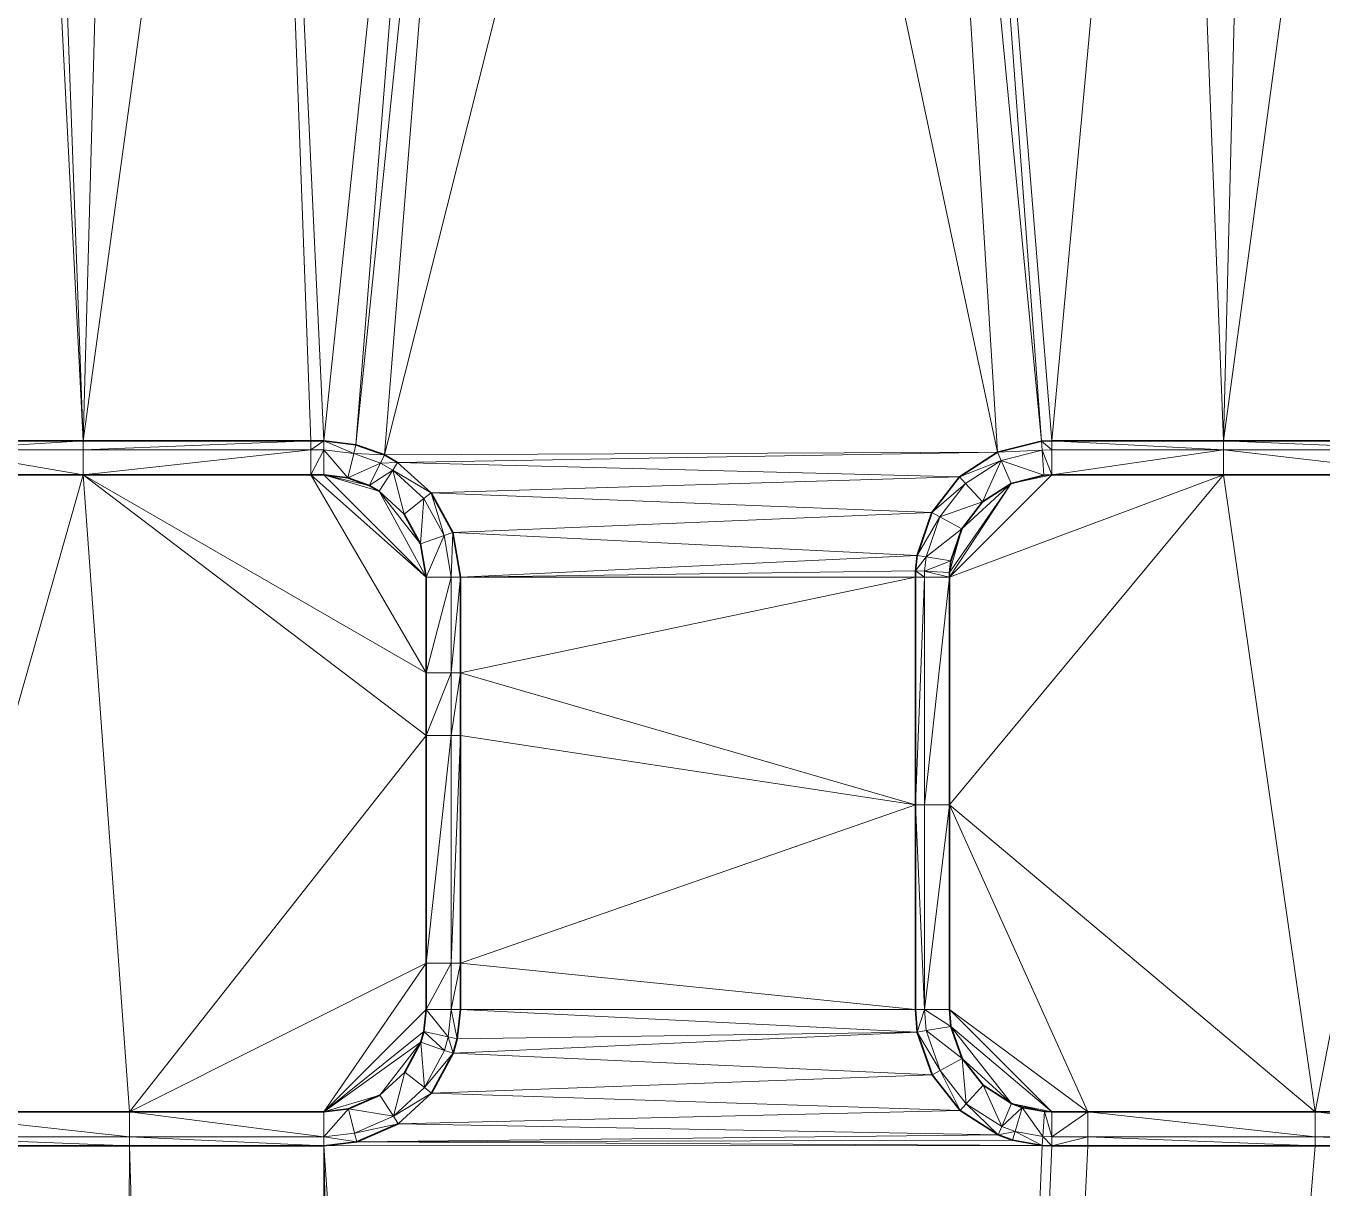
# Model space of a CAD drawing. Header units: metres. Extents: x 246428 to 246884, y 7418966 to 7419490.
# Drawn here: x 246716.72 to 246722.42, y 7419416.47 to 7419421.58 of the extents above; entities that cross this region are included whole.
import ezdxf

# ---------------------------------------------------------------- set-up
doc = ezdxf.new("R2010")
doc.units = ezdxf.units.M
doc.linetypes.add('blank name', pattern=[0])
doc.layers.add('_12D_UNMAPPED', color=7, linetype='Continuous')
for name, color, linetype, lineweight, true_color in [('KERB_BACK', 7, 'Continuous', 35, 0x5fd2ff), ('KERB_LINE', 7, 'Continuous', 18, 0xb9b9b9), ('KERB_LIP', 7, 'Continuous', 35, 0x5fd2ff), ('KERB_TOP', 7, 'Continuous', 18, 0xb9b9b9)]:
    doc.layers.add(name, color=color, linetype=linetype, lineweight=lineweight, true_color=true_color)

msp = doc.modelspace()

# ---------------------------------------------------------------- linework, layer by layer
at = {"layer": '_12D_UNMAPPED', "color": 3, "linetype": 'blank name', "lineweight": 0}
for points in [[(246716.972, 7419419.7553, 34.9325), (246716.3295, 7419419.7553, 34.9208), (246716.6795, 7419425.5053, 34.8696)], [(246716.7602, 7419425.5053, 34.8711), (246716.972, 7419419.7553, 34.9325), (246716.6795, 7419425.5053, 34.8696)], [(246717.1295, 7419425.5053, 34.8778), (246716.972, 7419419.7553, 34.9325), (246716.7602, 7419425.5053, 34.8711)], [(246717.972, 7419419.7553, 34.9508), (246716.972, 7419419.7553, 34.9325), (246717.7602, 7419425.5053, 34.8893)], [(246717.7602, 7419425.5053, 34.8893), (246716.972, 7419419.7553, 34.9325), (246717.1296, 7419425.5053, 34.8778)], [(246717.1296, 7419425.5053, 34.8778), (246716.972, 7419419.7553, 34.9325), (246717.1295, 7419425.5053, 34.8778)], [(246718.0295, 7419419.7553, 34.9518), (246717.972, 7419419.7553, 34.9508), (246717.7602, 7419425.5053, 34.8893)], [(246718.6295, 7419425.5053, 34.9052), (246718.0295, 7419419.7553, 34.9518), (246717.7602, 7419425.5053, 34.8893)], [(246718.1706, 7419419.7384, 34.9546), (246718.0295, 7419419.7553, 34.9518), (246718.6295, 7419425.5053, 34.9052)], [(246718.6296, 7419425.5053, 34.9052), (246718.1706, 7419419.7384, 34.9546), (246718.6295, 7419425.5053, 34.9052)], [(246718.2957, 7419419.693, 34.9573), (246718.1706, 7419419.7384, 34.9546), (246718.7602, 7419425.5053, 34.9076)], [(246718.7602, 7419425.5053, 34.9076), (246718.1706, 7419419.7384, 34.9546), (246718.6296, 7419425.5053, 34.9052)], [(246720.9901, 7419419.7055, 35.0063), (246718.2957, 7419419.693, 34.9573), (246719.7602, 7419425.5053, 34.9258)], [(246719.7602, 7419425.5053, 34.9258), (246718.2957, 7419419.693, 34.9573), (246718.7602, 7419425.5053, 34.9076)], [(246720.6295, 7419425.5053, 34.9417), (246720.9901, 7419419.7055, 35.0063), (246719.7602, 7419425.5053, 34.9258)], [(246720.6296, 7419425.5053, 34.9417), (246721.1833, 7419419.7535, 35.0095), (246720.6295, 7419425.5053, 34.9417)], [(246721.1833, 7419419.7535, 35.0095), (246720.9901, 7419419.7055, 35.0063), (246720.6295, 7419425.5053, 34.9417)], [(246720.7602, 7419425.5053, 34.9441), (246721.1833, 7419419.7535, 35.0095), (246720.6296, 7419425.5053, 34.9417)], [(246721.2295, 7419419.7553, 35.0102), (246721.1833, 7419419.7535, 35.0095), (246720.7602, 7419425.5053, 34.9441)], [(246721.7602, 7419425.5053, 34.9623), (246721.2295, 7419419.7553, 35.0102), (246720.7602, 7419425.5053, 34.9441)], [(246721.9833, 7419419.7553, 35.024), (246721.2295, 7419419.7553, 35.0102), (246721.7602, 7419425.5053, 34.9623)], [(246722.1295, 7419425.5053, 34.9691), (246721.9833, 7419419.7553, 35.024), (246721.7602, 7419425.5053, 34.9623)], [(246722.9295, 7419419.7553, 35.0412), (246721.9833, 7419419.7553, 35.024), (246722.7602, 7419425.5053, 34.9806)], [(246722.1296, 7419425.5053, 34.9691), (246721.9833, 7419419.7553, 35.024), (246722.1295, 7419425.5053, 34.9691)], [(246722.7602, 7419425.5053, 34.9806), (246721.9833, 7419419.7553, 35.024), (246722.1296, 7419425.5053, 34.9691)], [(246716.3295, 7419419.7553, 34.9208), (246716.972, 7419419.7553, 34.9325), (246716.3295, 7419419.7153, 35.0708)], [(246716.972, 7419419.7553, 34.9325), (246716.972, 7419419.7153, 35.0825), (246716.3295, 7419419.7153, 35.0708)], [(246716.3295, 7419419.7153, 35.0708), (246716.972, 7419419.7153, 35.0825), (246716.972, 7419419.6053, 35.0825)], [(246716.3295, 7419419.7153, 35.0708), (246716.972, 7419419.6053, 35.0825), (246716.3295, 7419419.6053, 35.0708)], [(246716.972, 7419419.7553, 34.9325), (246717.972, 7419419.7553, 34.9508), (246716.972, 7419419.7153, 35.0825)], [(246717.972, 7419419.7553, 34.9508), (246717.972, 7419419.7153, 35.1008), (246716.972, 7419419.7153, 35.0825)], [(246717.972, 7419419.7153, 35.1008), (246717.972, 7419419.6053, 35.1008), (246716.972, 7419419.6053, 35.0825)], [(246716.972, 7419419.7153, 35.0825), (246717.972, 7419419.7153, 35.1008), (246716.972, 7419419.6053, 35.0825)], [(246717.972, 7419419.7553, 34.9508), (246718.0295, 7419419.7553, 34.9518), (246717.972, 7419419.7153, 35.1008)], [(246718.0295, 7419419.7553, 34.9518), (246718.0295, 7419419.7153, 35.1018), (246717.972, 7419419.7153, 35.1008)], [(246717.972, 7419419.7153, 35.1008), (246718.0295, 7419419.7153, 35.1018), (246717.972, 7419419.6053, 35.1008)], [(246718.0295, 7419419.7153, 35.1018), (246718.0295, 7419419.6053, 35.1018), (246717.972, 7419419.6053, 35.1008)], [(246718.0295, 7419419.7553, 34.9518), (246718.1706, 7419419.7384, 34.9546), (246718.1612, 7419419.6996, 35.1046)], [(246718.0295, 7419419.7553, 34.9518), (246718.1612, 7419419.6996, 35.1046), (246718.0295, 7419419.7153, 35.1018)], [(246718.0295, 7419419.7153, 35.1018), (246718.1353, 7419419.5926, 35.1046), (246718.0295, 7419419.6053, 35.1018)], [(246718.0295, 7419419.7153, 35.1018), (246718.1612, 7419419.6996, 35.1046), (246718.1353, 7419419.5926, 35.1046)], [(246718.1612, 7419419.6996, 35.1046), (246718.2779, 7419419.6571, 35.1073), (246718.1353, 7419419.5926, 35.1046)], [(246718.1706, 7419419.7384, 34.9546), (246718.2957, 7419419.693, 34.9573), (246718.1612, 7419419.6996, 35.1046)], [(246718.2957, 7419419.693, 34.9573), (246718.2779, 7419419.6571, 35.1073), (246718.1612, 7419419.6996, 35.1046)], [(246718.3537, 7419419.6602, 34.9584), (246718.2957, 7419419.693, 34.9573), (246720.9901, 7419419.7055, 35.0063)], [(246718.3537, 7419419.6602, 34.9584), (246720.9901, 7419419.7055, 35.0063), (246720.8233, 7419419.5969, 35.0059)], [(246720.8233, 7419419.5969, 35.0059), (246720.9901, 7419419.7055, 35.0063), (246721.0061, 7419419.6688, 35.1563)], [(246720.9901, 7419419.7055, 35.0063), (246721.1833, 7419419.7535, 35.0095), (246721.1864, 7419419.7136, 35.1595)], [(246720.9901, 7419419.7055, 35.0063), (246721.1864, 7419419.7136, 35.1595), (246721.0061, 7419419.6688, 35.1563)], [(246721.0061, 7419419.6688, 35.1563), (246721.1864, 7419419.7136, 35.1595), (246721.1949, 7419419.6039, 35.1595)], [(246721.1833, 7419419.7535, 35.0095), (246721.2295, 7419419.7553, 35.0102), (246721.2295, 7419419.7153, 35.1602)], [(246721.1833, 7419419.7535, 35.0095), (246721.2295, 7419419.7153, 35.1602), (246721.1864, 7419419.7136, 35.1595)], [(246721.1864, 7419419.7136, 35.1595), (246721.2295, 7419419.7153, 35.1602), (246721.2295, 7419419.6053, 35.1602)], [(246721.1864, 7419419.7136, 35.1595), (246721.2295, 7419419.6053, 35.1602), (246721.1949, 7419419.6039, 35.1595)], [(246721.2295, 7419419.7553, 35.0102), (246721.9833, 7419419.7553, 35.024), (246721.9833, 7419419.7153, 35.174)], [(246721.2295, 7419419.7553, 35.0102), (246721.9833, 7419419.7153, 35.174), (246721.2295, 7419419.7153, 35.1602)], [(246721.2295, 7419419.7153, 35.1602), (246721.9833, 7419419.7153, 35.174), (246721.2295, 7419419.6053, 35.1602)], [(246721.9833, 7419419.7153, 35.174), (246721.9833, 7419419.6053, 35.174), (246721.2295, 7419419.6053, 35.1602)], [(246721.9833, 7419419.7553, 35.024), (246722.9295, 7419419.7153, 35.1912), (246721.9833, 7419419.7153, 35.174)], [(246721.9833, 7419419.7553, 35.024), (246722.9295, 7419419.7553, 35.0412), (246722.9295, 7419419.7153, 35.1912)], [(246721.9833, 7419419.7153, 35.174), (246722.9295, 7419419.6053, 35.1912), (246721.9833, 7419419.6053, 35.174)], [(246721.9833, 7419419.7153, 35.174), (246722.9295, 7419419.7153, 35.1912), (246722.9295, 7419419.6053, 35.1912)], [(246718.2779, 7419419.6571, 35.1073), (246718.2291, 7419419.5586, 35.1073), (246718.1353, 7419419.5926, 35.1046)], [(246718.2779, 7419419.6571, 35.1073), (246718.3321, 7419419.6265, 35.1084), (246718.2291, 7419419.5586, 35.1073)], [(246718.2957, 7419419.693, 34.9573), (246718.3537, 7419419.6602, 34.9584), (246718.2779, 7419419.6571, 35.1073)], [(246718.3537, 7419419.6602, 34.9584), (246718.3321, 7419419.6265, 35.1084), (246718.2779, 7419419.6571, 35.1073)], [(246718.3537, 7419419.6602, 34.9584), (246718.501, 7419419.5263, 34.9619), (246718.3321, 7419419.6265, 35.1084)], [(246718.501, 7419419.5263, 34.9619), (246718.3537, 7419419.6602, 34.9584), (246720.8233, 7419419.5969, 35.0059)], [(246720.8233, 7419419.5969, 35.0059), (246721.0061, 7419419.6688, 35.1563), (246720.8504, 7419419.5674, 35.1559)], [(246720.8504, 7419419.5674, 35.1559), (246721.0061, 7419419.6688, 35.1563), (246720.9248, 7419419.4865, 35.1559)], [(246721.0061, 7419419.6688, 35.1563), (246721.05, 7419419.5679, 35.1563), (246720.9248, 7419419.4865, 35.1559)], [(246721.0061, 7419419.6688, 35.1563), (246721.1949, 7419419.6039, 35.1595), (246721.05, 7419419.5679, 35.1563)], [(246716.3295, 7419419.6053, 35.0708), (246716.972, 7419419.6053, 35.0825), (246716.1757, 7419416.8053, 35.099)], [(246716.1757, 7419416.8053, 35.099), (246716.972, 7419419.6053, 35.0825), (246717.1757, 7419416.8053, 35.1172)], [(246718.4795, 7419418.459, 35.1282), (246716.972, 7419419.6053, 35.0825), (246718.4795, 7419418.7358, 35.126)], [(246717.1757, 7419416.8053, 35.1172), (246716.972, 7419419.6053, 35.0825), (246718.4795, 7419418.459, 35.1282)], [(246716.972, 7419419.6053, 35.0825), (246717.972, 7419419.6053, 35.1008), (246718.4795, 7419418.7358, 35.126)], [(246718.4795, 7419418.7358, 35.126), (246717.972, 7419419.6053, 35.1008), (246718.4795, 7419419.1552, 35.1188)], [(246717.972, 7419419.6053, 35.1008), (246718.0295, 7419419.6053, 35.1018), (246718.4795, 7419419.1552, 35.1188)], [(246718.1353, 7419419.5926, 35.1046), (246718.2291, 7419419.5586, 35.1073), (246718.0295, 7419419.6053, 35.1018)], [(246718.2726, 7419419.5339, 35.1084), (246718.4795, 7419419.1553, 35.1188), (246718.0295, 7419419.6053, 35.1018)], [(246718.2291, 7419419.5586, 35.1073), (246718.2726, 7419419.5339, 35.1084), (246718.0295, 7419419.6053, 35.1018)], [(246718.0295, 7419419.6053, 35.1018), (246718.4795, 7419419.1553, 35.1188), (246718.4795, 7419419.1552, 35.1188)], [(246718.3321, 7419419.6265, 35.1084), (246718.2726, 7419419.5339, 35.1084), (246718.2291, 7419419.5586, 35.1073)], [(246718.3321, 7419419.6265, 35.1084), (246718.3831, 7419419.4335, 35.1119), (246718.2726, 7419419.5339, 35.1084)], [(246718.501, 7419419.5263, 34.9619), (246718.4696, 7419419.5016, 35.1119), (246718.3321, 7419419.6265, 35.1084)], [(246718.3321, 7419419.6265, 35.1084), (246718.4696, 7419419.5016, 35.1119), (246718.3831, 7419419.4335, 35.1119)], [(246718.501, 7419419.5263, 34.9619), (246720.8233, 7419419.5969, 35.0059), (246720.7012, 7419419.4397, 35.0055)], [(246720.7012, 7419419.4397, 35.0055), (246720.8233, 7419419.5969, 35.0059), (246720.8504, 7419419.5674, 35.1559)], [(246720.7795, 7419418.1553, 35.1653), (246720.7795, 7419419.1553, 35.1553), (246721.9833, 7419419.6053, 35.174)], [(246722.387, 7419416.8053, 35.2123), (246720.7795, 7419418.1553, 35.1653), (246721.9833, 7419419.6053, 35.174)], [(246721.9833, 7419419.6053, 35.174), (246720.7795, 7419419.1553, 35.1553), (246721.2295, 7419419.6053, 35.1602)], [(246721.05, 7419419.5679, 35.1563), (246721.2295, 7419419.6053, 35.1602), (246720.7795, 7419419.1554, 35.1553)], [(246721.2295, 7419419.6053, 35.1602), (246720.7795, 7419419.1553, 35.1553), (246720.7795, 7419419.1554, 35.1553)], [(246721.1949, 7419419.6039, 35.1595), (246721.2295, 7419419.6053, 35.1602), (246721.05, 7419419.5679, 35.1563)], [(246722.9295, 7419419.6053, 35.1912), (246722.387, 7419416.8053, 35.2123), (246721.9833, 7419419.6053, 35.174)], [(246723.387, 7419416.8053, 35.2306), (246722.387, 7419416.8053, 35.2123), (246722.9295, 7419419.6053, 35.1912)], [(246718.4547, 7419419.3025, 35.1153), (246718.4795, 7419419.1553, 35.1188), (246718.2726, 7419419.5339, 35.1084)], [(246718.3831, 7419419.4335, 35.1119), (246718.4547, 7419419.3025, 35.1153), (246718.2726, 7419419.5339, 35.1084)], [(246720.7012, 7419419.4397, 35.0055), (246720.8504, 7419419.5674, 35.1559), (246720.7364, 7419419.4207, 35.1555)], [(246720.7364, 7419419.4207, 35.1555), (246720.8504, 7419419.5674, 35.1559), (246720.9248, 7419419.4865, 35.1559)], [(246720.78, 7419419.1766, 35.155), (246721.05, 7419419.5679, 35.1563), (246720.7795, 7419419.1554, 35.1553)], [(246720.8332, 7419419.3686, 35.1555), (246721.05, 7419419.5679, 35.1563), (246720.78, 7419419.1766, 35.155)], [(246720.9248, 7419419.4865, 35.1559), (246721.05, 7419419.5679, 35.1563), (246720.8332, 7419419.3686, 35.1555)], [(246718.4696, 7419419.5016, 35.1119), (246718.4547, 7419419.3025, 35.1153), (246718.3831, 7419419.4335, 35.1119)], [(246718.4696, 7419419.5016, 35.1119), (246718.5587, 7419419.3385, 35.1153), (246718.4547, 7419419.3025, 35.1153)], [(246718.501, 7419419.5263, 34.9619), (246718.5587, 7419419.3385, 35.1153), (246718.4696, 7419419.5016, 35.1119)], [(246718.501, 7419419.5263, 34.9619), (246718.5965, 7419419.3516, 34.9653), (246718.5587, 7419419.3385, 35.1153)], [(246718.5965, 7419419.3516, 34.9653), (246718.501, 7419419.5263, 34.9619), (246720.7012, 7419419.4397, 35.0055)], [(246720.7364, 7419419.4207, 35.1555), (246720.9248, 7419419.4865, 35.1559), (246720.8332, 7419419.3686, 35.1555)], [(246718.5965, 7419419.3516, 34.9653), (246720.7012, 7419419.4397, 35.0055), (246720.6372, 7419419.2511, 35.0051)], [(246720.6372, 7419419.2511, 35.0051), (246720.7012, 7419419.4397, 35.0055), (246720.7364, 7419419.4207, 35.1555)], [(246720.6372, 7419419.2511, 35.0051), (246720.7364, 7419419.4207, 35.1555), (246720.6767, 7419419.2447, 35.1551)], [(246720.6767, 7419419.2447, 35.1551), (246720.7364, 7419419.4207, 35.1555), (246720.8332, 7419419.3686, 35.1555)], [(246720.6767, 7419419.2447, 35.1551), (246720.8332, 7419419.3686, 35.1555), (246720.7853, 7419419.2272, 35.1551)], [(246720.7853, 7419419.2272, 35.1551), (246720.8332, 7419419.3686, 35.1555), (246720.78, 7419419.1766, 35.155)], [(246718.5587, 7419419.3385, 35.1153), (246718.4795, 7419419.1553, 35.1188), (246718.4547, 7419419.3025, 35.1153)], [(246718.5587, 7419419.3385, 35.1153), (246718.5895, 7419419.1553, 35.1188), (246718.4795, 7419419.1553, 35.1188)], [(246718.5965, 7419419.3516, 34.9653), (246718.5895, 7419419.1553, 35.1188), (246718.5587, 7419419.3385, 35.1153)], [(246718.5965, 7419419.3516, 34.9653), (246718.6295, 7419419.1553, 34.9688), (246718.5895, 7419419.1553, 35.1188)], [(246718.6295, 7419419.1553, 34.9688), (246718.5965, 7419419.3516, 34.9653), (246720.6372, 7419419.2511, 35.0051)], [(246718.6295, 7419419.1553, 34.9688), (246720.6372, 7419419.2511, 35.0051), (246720.6302, 7419419.1838, 35.005)], [(246720.6302, 7419419.1838, 35.005), (246720.6372, 7419419.2511, 35.0051), (246720.6767, 7419419.2447, 35.1551)], [(246720.6302, 7419419.1838, 35.005), (246720.6767, 7419419.2447, 35.1551), (246720.6701, 7419419.1819, 35.155)], [(246720.6701, 7419419.1819, 35.155), (246720.6767, 7419419.2447, 35.1551), (246720.7853, 7419419.2272, 35.1551)], [(246720.6701, 7419419.1819, 35.155), (246720.7853, 7419419.2272, 35.1551), (246720.78, 7419419.1766, 35.155)], [(246718.4795, 7419419.1553, 35.1188), (246718.5895, 7419419.1552, 35.1188), (246718.4795, 7419419.1552, 35.1188)], [(246718.5895, 7419419.1553, 35.1188), (246718.5895, 7419419.1552, 35.1188), (246718.4795, 7419419.1553, 35.1188)], [(246718.5895, 7419419.1552, 35.1188), (246718.5895, 7419418.7358, 35.126), (246718.4795, 7419418.7358, 35.126)], [(246718.5895, 7419419.1552, 35.1188), (246718.4795, 7419418.7358, 35.126), (246718.4795, 7419419.1552, 35.1188)], [(246718.6295, 7419419.1553, 34.9688), (246718.6295, 7419419.1552, 34.9688), (246718.5895, 7419419.1553, 35.1188)], [(246718.5895, 7419419.1553, 35.1188), (246718.6295, 7419419.1552, 34.9688), (246718.5895, 7419419.1552, 35.1188)], [(246718.6295, 7419419.1552, 34.9688), (246718.6295, 7419418.7358, 34.976), (246718.5895, 7419418.7358, 35.126)], [(246718.6295, 7419419.1552, 34.9688), (246718.5895, 7419418.7358, 35.126), (246718.5895, 7419419.1552, 35.1188)], [(246718.6295, 7419419.1553, 34.9688), (246720.6302, 7419419.1838, 35.005), (246720.6295, 7419419.1554, 35.0053)], [(246720.6295, 7419419.1553, 35.0053), (246718.6295, 7419419.1553, 34.9688), (246720.6295, 7419419.1554, 35.0053)], [(246718.6295, 7419419.1552, 34.9688), (246718.6295, 7419419.1553, 34.9688), (246720.6295, 7419419.1553, 35.0053)], [(246718.6295, 7419418.7358, 34.976), (246718.6295, 7419419.1552, 34.9688), (246720.6295, 7419419.1553, 35.0053)], [(246718.6295, 7419418.7358, 34.976), (246720.6295, 7419419.1553, 35.0053), (246720.6295, 7419418.1553, 35.0153)], [(246720.6295, 7419419.1554, 35.0053), (246720.6302, 7419419.1838, 35.005), (246720.6695, 7419419.1554, 35.1553)], [(246720.6295, 7419419.1553, 35.0053), (246720.6295, 7419419.1554, 35.0053), (246720.6695, 7419419.1553, 35.1553)], [(246720.6695, 7419419.1553, 35.1553), (246720.6295, 7419419.1554, 35.0053), (246720.6695, 7419419.1554, 35.1553)], [(246720.6295, 7419418.1553, 35.0153), (246720.6695, 7419419.1553, 35.1553), (246720.6695, 7419418.1553, 35.1653)], [(246720.6295, 7419418.1553, 35.0153), (246720.6295, 7419419.1553, 35.0053), (246720.6695, 7419419.1553, 35.1553)], [(246720.6302, 7419419.1838, 35.005), (246720.6701, 7419419.1819, 35.155), (246720.6695, 7419419.1554, 35.1553)], [(246720.6695, 7419419.1554, 35.1553), (246720.6701, 7419419.1819, 35.155), (246720.7795, 7419419.1554, 35.1553)], [(246720.6695, 7419419.1553, 35.1553), (246720.6695, 7419419.1554, 35.1553), (246720.7795, 7419419.1553, 35.1553)], [(246720.7795, 7419419.1553, 35.1553), (246720.6695, 7419419.1554, 35.1553), (246720.7795, 7419419.1554, 35.1553)], [(246720.6695, 7419418.1553, 35.1653), (246720.7795, 7419419.1553, 35.1553), (246720.7795, 7419418.1553, 35.1653)], [(246720.6695, 7419418.1553, 35.1653), (246720.6695, 7419419.1553, 35.1553), (246720.7795, 7419419.1553, 35.1553)], [(246720.6701, 7419419.1819, 35.155), (246720.78, 7419419.1766, 35.155), (246720.7795, 7419419.1554, 35.1553)], [(246718.5895, 7419418.7358, 35.126), (246718.5895, 7419418.459, 35.1282), (246718.4795, 7419418.459, 35.1282)], [(246718.5895, 7419418.7358, 35.126), (246718.4795, 7419418.459, 35.1282), (246718.4795, 7419418.7358, 35.126)], [(246718.6295, 7419418.7358, 34.976), (246718.6295, 7419418.459, 34.9782), (246718.5895, 7419418.459, 35.1282)], [(246718.6295, 7419418.7358, 34.976), (246718.5895, 7419418.459, 35.1282), (246718.5895, 7419418.7358, 35.126)], [(246718.6295, 7419418.459, 34.9782), (246718.6295, 7419418.7358, 34.976), (246720.6295, 7419418.1553, 35.0153)], [(246718.4795, 7419417.459, 35.1361), (246717.1757, 7419416.8053, 35.1172), (246718.4795, 7419418.459, 35.1282)], [(246718.5895, 7419418.459, 35.1282), (246718.4795, 7419417.459, 35.1361), (246718.4795, 7419418.459, 35.1282)], [(246718.5895, 7419418.459, 35.1282), (246718.5895, 7419417.459, 35.1361), (246718.4795, 7419417.459, 35.1361)], [(246718.6295, 7419418.459, 34.9782), (246718.5895, 7419417.459, 35.1361), (246718.5895, 7419418.459, 35.1282)], [(246718.6295, 7419418.459, 34.9782), (246718.6295, 7419417.459, 34.9861), (246718.5895, 7419417.459, 35.1361)], [(246718.6295, 7419417.459, 34.9861), (246718.6295, 7419418.459, 34.9782), (246720.6295, 7419418.1553, 35.0153)], [(246718.6295, 7419417.459, 34.9861), (246720.6295, 7419418.1553, 35.0153), (246720.6295, 7419417.2553, 35.0243)], [(246720.6295, 7419417.2553, 35.0243), (246720.6295, 7419418.1553, 35.0153), (246720.6695, 7419417.2553, 35.1743)], [(246720.6295, 7419418.1553, 35.0153), (246720.6695, 7419418.1553, 35.1653), (246720.6695, 7419417.2553, 35.1743)], [(246720.6695, 7419417.2553, 35.1743), (246720.6695, 7419418.1553, 35.1653), (246720.7795, 7419418.1553, 35.1653)], [(246720.6695, 7419417.2553, 35.1743), (246720.7795, 7419418.1553, 35.1653), (246720.7795, 7419417.2553, 35.1743)], [(246721.387, 7419416.8053, 35.1941), (246720.7795, 7419418.1553, 35.1653), (246722.387, 7419416.8053, 35.2123)], [(246720.7795, 7419417.2553, 35.1743), (246720.7795, 7419418.1553, 35.1653), (246721.387, 7419416.8053, 35.1941)], [(246718.0295, 7419416.8053, 35.1328), (246717.1757, 7419416.8053, 35.1172), (246718.4795, 7419417.459, 35.1361)], [(246718.4795, 7419417.2553, 35.1378), (246718.0295, 7419416.8053, 35.1328), (246718.4795, 7419417.459, 35.1361)], [(246718.5895, 7419417.459, 35.1361), (246718.5895, 7419417.2553, 35.1378), (246718.4795, 7419417.2553, 35.1378)], [(246718.5895, 7419417.459, 35.1361), (246718.4795, 7419417.2553, 35.1378), (246718.4795, 7419417.459, 35.1361)], [(246718.6295, 7419417.459, 34.9861), (246718.5895, 7419417.2553, 35.1378), (246718.5895, 7419417.459, 35.1361)], [(246718.6295, 7419417.459, 34.9861), (246718.6295, 7419417.2553, 34.9878), (246718.5895, 7419417.2553, 35.1378)], [(246718.6295, 7419417.2553, 34.9878), (246718.6295, 7419417.459, 34.9861), (246720.6295, 7419417.2553, 35.0243)], [(246718.469, 7419417.1588, 35.1388), (246718.0295, 7419416.8053, 35.1328), (246718.4795, 7419417.2553, 35.1378)], [(246718.5765, 7419417.1352, 35.1388), (246718.469, 7419417.1588, 35.1388), (246718.4795, 7419417.2553, 35.1378)], [(246718.5895, 7419417.2553, 35.1378), (246718.5765, 7419417.1352, 35.1388), (246718.4795, 7419417.2553, 35.1378)], [(246718.6155, 7419417.1267, 34.9888), (246718.5765, 7419417.1352, 35.1388), (246718.5895, 7419417.2553, 35.1378)], [(246718.6295, 7419417.2553, 34.9878), (246718.6155, 7419417.1267, 34.9888), (246718.5895, 7419417.2553, 35.1378)], [(246718.6155, 7419417.1267, 34.9888), (246718.6295, 7419417.2553, 34.9878), (246720.6378, 7419417.1557, 35.0254)], [(246718.6295, 7419417.2553, 34.9878), (246720.6295, 7419417.2553, 35.0243), (246720.6378, 7419417.1557, 35.0254)], [(246720.6378, 7419417.1557, 35.0254), (246720.6295, 7419417.2553, 35.0243), (246720.6695, 7419417.2553, 35.1743)], [(246720.6378, 7419417.1557, 35.0254), (246720.6695, 7419417.2553, 35.1743), (246720.6772, 7419417.1624, 35.1754)], [(246720.6772, 7419417.1624, 35.1754), (246720.6695, 7419417.2553, 35.1743), (246720.7857, 7419417.1806, 35.1754)], [(246720.6695, 7419417.2553, 35.1743), (246720.7795, 7419417.2553, 35.1743), (246720.7857, 7419417.1806, 35.1754)], [(246720.7857, 7419417.1806, 35.1754), (246720.7795, 7419417.2553, 35.1743), (246721.2295, 7419416.8053, 35.1912)], [(246721.2295, 7419416.8053, 35.1912), (246720.7795, 7419417.2553, 35.1743), (246721.387, 7419416.8053, 35.1941)], [(246718.4556, 7419417.1107, 35.1384), (246718.0295, 7419416.8053, 35.1328), (246718.469, 7419417.1588, 35.1388)], [(246718.5598, 7419417.0753, 35.1384), (246718.4556, 7419417.1107, 35.1384), (246718.469, 7419417.1588, 35.1388)], [(246718.5765, 7419417.1352, 35.1388), (246718.5598, 7419417.0753, 35.1384), (246718.469, 7419417.1588, 35.1388)], [(246718.5977, 7419417.0625, 34.9884), (246718.5598, 7419417.0753, 35.1384), (246718.5765, 7419417.1352, 35.1388)], [(246718.6155, 7419417.1267, 34.9888), (246718.5977, 7419417.0625, 34.9884), (246718.5765, 7419417.1352, 35.1388)], [(246718.5977, 7419417.0625, 34.9884), (246718.6155, 7419417.1267, 34.9888), (246720.6378, 7419417.1557, 35.0254)], [(246718.5977, 7419417.0625, 34.9884), (246720.6378, 7419417.1557, 35.0254), (246720.7029, 7419416.9676, 35.0291)], [(246720.6378, 7419417.1557, 35.0254), (246720.6772, 7419417.1624, 35.1754), (246720.738, 7419416.9868, 35.1791)], [(246720.7029, 7419416.9676, 35.0291), (246720.6378, 7419417.1557, 35.0254), (246720.738, 7419416.9868, 35.1791)], [(246720.6772, 7419417.1624, 35.1754), (246720.7857, 7419417.1806, 35.1754), (246720.8346, 7419417.0395, 35.1791)], [(246720.738, 7419416.9868, 35.1791), (246720.6772, 7419417.1624, 35.1754), (246720.8346, 7419417.0395, 35.1791)], [(246720.8346, 7419417.0395, 35.1791), (246720.7857, 7419417.1806, 35.1754), (246721.0525, 7419416.8415, 35.1865)], [(246721.0525, 7419416.8415, 35.1865), (246720.7857, 7419417.1806, 35.1754), (246721.2295, 7419416.8053, 35.1912)], [(246718.275, 7419416.8781, 35.1363), (246718.0295, 7419416.8053, 35.1328), (246718.4556, 7419417.1107, 35.1384)], [(246718.3849, 7419416.9792, 35.1374), (246718.275, 7419416.8781, 35.1363), (246718.4556, 7419417.1107, 35.1384)], [(246718.4717, 7419416.9117, 35.1374), (246718.3849, 7419416.9792, 35.1374), (246718.4556, 7419417.1107, 35.1384)], [(246718.5598, 7419417.0753, 35.1384), (246718.4717, 7419416.9117, 35.1374), (246718.4556, 7419417.1107, 35.1384)], [(246718.5977, 7419417.0625, 34.9884), (246718.4717, 7419416.9117, 35.1374), (246718.5598, 7419417.0753, 35.1384)], [(246718.5977, 7419417.0625, 34.9884), (246718.5033, 7419416.8872, 34.9874), (246718.4717, 7419416.9117, 35.1374)], [(246718.5033, 7419416.8872, 34.9874), (246718.5977, 7419417.0625, 34.9884), (246720.7029, 7419416.9676, 35.0291)], [(246720.8529, 7419416.8408, 35.1828), (246720.738, 7419416.9868, 35.1791), (246720.8346, 7419417.0395, 35.1791)], [(246720.8529, 7419416.8408, 35.1828), (246720.8346, 7419417.0395, 35.1791), (246720.9269, 7419416.9222, 35.1828)], [(246720.9269, 7419416.9222, 35.1828), (246720.8346, 7419417.0395, 35.1791), (246721.0525, 7419416.8415, 35.1865)], [(246718.335, 7419416.7859, 35.1363), (246718.275, 7419416.8781, 35.1363), (246718.3849, 7419416.9792, 35.1374)], [(246718.4717, 7419416.9117, 35.1374), (246718.335, 7419416.7859, 35.1363), (246718.3849, 7419416.9792, 35.1374)], [(246718.5033, 7419416.8872, 34.9874), (246720.7029, 7419416.9676, 35.0291), (246720.826, 7419416.8112, 35.0328)], [(246720.826, 7419416.8112, 35.0328), (246720.7029, 7419416.9676, 35.0291), (246720.738, 7419416.9868, 35.1791)], [(246720.826, 7419416.8112, 35.0328), (246720.738, 7419416.9868, 35.1791), (246720.8529, 7419416.8408, 35.1828)], [(246718.5033, 7419416.8872, 34.9874), (246718.335, 7419416.7859, 35.1363), (246718.4717, 7419416.9117, 35.1374)], [(246721.0093, 7419416.7404, 35.1865), (246720.8529, 7419416.8408, 35.1828), (246720.9269, 7419416.9222, 35.1828)], [(246721.0093, 7419416.7404, 35.1865), (246720.9269, 7419416.9222, 35.1828), (246721.0525, 7419416.8415, 35.1865)], [(246718.1381, 7419416.8186, 35.1353), (246718.0295, 7419416.8053, 35.1328), (246718.275, 7419416.8781, 35.1363)], [(246718.335, 7419416.7859, 35.1363), (246718.1381, 7419416.8186, 35.1353), (246718.275, 7419416.8781, 35.1363)], [(246718.5033, 7419416.8872, 34.9874), (246718.3568, 7419416.7524, 34.9863), (246718.335, 7419416.7859, 35.1363)], [(246718.3568, 7419416.7524, 34.9863), (246718.5033, 7419416.8872, 34.9874), (246720.826, 7419416.8112, 35.0328)], [(246717.1757, 7419416.6953, 35.1172), (246716.1757, 7419416.8053, 35.099), (246717.1757, 7419416.8053, 35.1172)], [(246717.1757, 7419416.6953, 35.1172), (246716.1757, 7419416.6953, 35.099), (246716.1757, 7419416.8053, 35.099)], [(246718.0295, 7419416.6953, 35.1328), (246717.1757, 7419416.6953, 35.1172), (246717.1757, 7419416.8053, 35.1172)], [(246718.0295, 7419416.6953, 35.1328), (246717.1757, 7419416.8053, 35.1172), (246718.0295, 7419416.8053, 35.1328)], [(246718.0295, 7419416.6953, 35.1328), (246718.0295, 7419416.8053, 35.1328), (246718.1381, 7419416.8186, 35.1353)], [(246718.1646, 7419416.7118, 35.1353), (246718.0295, 7419416.6953, 35.1328), (246718.1381, 7419416.8186, 35.1353)], [(246718.335, 7419416.7859, 35.1363), (246718.1646, 7419416.7118, 35.1353), (246718.1381, 7419416.8186, 35.1353)], [(246718.3568, 7419416.7524, 34.9863), (246720.826, 7419416.8112, 35.0328), (246720.9936, 7419416.7036, 35.0365)], [(246720.9936, 7419416.7036, 35.0365), (246720.826, 7419416.8112, 35.0328), (246720.8529, 7419416.8408, 35.1828)], [(246720.9936, 7419416.7036, 35.0365), (246720.8529, 7419416.8408, 35.1828), (246721.0093, 7419416.7404, 35.1865)], [(246721.0093, 7419416.7404, 35.1865), (246721.0525, 7419416.8415, 35.1865), (246721.0995, 7419416.8245, 35.1878)], [(246721.0677, 7419416.7191, 35.1878), (246721.0093, 7419416.7404, 35.1865), (246721.0995, 7419416.8245, 35.1878)], [(246721.1976, 7419416.8064, 35.1904), (246721.0525, 7419416.8415, 35.1865), (246721.2295, 7419416.8053, 35.1912)], [(246721.0995, 7419416.8245, 35.1878), (246721.0525, 7419416.8415, 35.1865), (246721.1976, 7419416.8064, 35.1904)], [(246721.1899, 7419416.6967, 35.1904), (246721.0677, 7419416.7191, 35.1878), (246721.0995, 7419416.8245, 35.1878)], [(246721.1899, 7419416.6967, 35.1904), (246721.0995, 7419416.8245, 35.1878), (246721.1976, 7419416.8064, 35.1904)], [(246721.2295, 7419416.6953, 35.1912), (246721.1899, 7419416.6967, 35.1904), (246721.1976, 7419416.8064, 35.1904)], [(246721.2295, 7419416.6953, 35.1912), (246721.1976, 7419416.8064, 35.1904), (246721.2295, 7419416.8053, 35.1912)], [(246721.387, 7419416.6953, 35.1941), (246721.2295, 7419416.6953, 35.1912), (246721.387, 7419416.8053, 35.1941)], [(246721.2295, 7419416.6953, 35.1912), (246721.2295, 7419416.8053, 35.1912), (246721.387, 7419416.8053, 35.1941)], [(246722.387, 7419416.6953, 35.2123), (246721.387, 7419416.8053, 35.1941), (246722.387, 7419416.8053, 35.2123)], [(246722.387, 7419416.6953, 35.2123), (246721.387, 7419416.6953, 35.1941), (246721.387, 7419416.8053, 35.1941)], [(246723.387, 7419416.6953, 35.2306), (246722.387, 7419416.8053, 35.2123), (246723.387, 7419416.8053, 35.2306)], [(246723.387, 7419416.6953, 35.2306), (246722.387, 7419416.6953, 35.2123), (246722.387, 7419416.8053, 35.2123)], [(246718.3568, 7419416.7524, 34.9863), (246718.1646, 7419416.7118, 35.1353), (246718.335, 7419416.7859, 35.1363)], [(246718.3568, 7419416.7524, 34.9863), (246718.1742, 7419416.673, 34.9853), (246718.1646, 7419416.7118, 35.1353)], [(246718.1742, 7419416.673, 34.9853), (246718.3568, 7419416.7524, 34.9863), (246720.9936, 7419416.7036, 35.0365)], [(246720.9936, 7419416.7036, 35.0365), (246721.0093, 7419416.7404, 35.1865), (246721.0677, 7419416.7191, 35.1878)], [(246717.1757, 7419416.6553, 34.9672), (246716.1757, 7419416.6953, 35.099), (246717.1757, 7419416.6953, 35.1172)], [(246717.1757, 7419416.6553, 34.9672), (246716.1757, 7419416.6553, 34.949), (246716.1757, 7419416.6953, 35.099)], [(246718.0295, 7419416.6553, 34.9828), (246717.1757, 7419416.6553, 34.9672), (246717.1757, 7419416.6953, 35.1172)], [(246718.0295, 7419416.6553, 34.9828), (246717.1757, 7419416.6953, 35.1172), (246718.0295, 7419416.6953, 35.1328)], [(246718.1742, 7419416.673, 34.9853), (246718.0295, 7419416.6953, 35.1328), (246718.1646, 7419416.7118, 35.1353)], [(246718.1742, 7419416.673, 34.9853), (246718.0295, 7419416.6553, 34.9828), (246718.0295, 7419416.6953, 35.1328)], [(246718.1742, 7419416.673, 34.9853), (246720.9936, 7419416.7036, 35.0365), (246721.0562, 7419416.6809, 35.0378)], [(246718.1742, 7419416.673, 34.9853), (246721.0562, 7419416.6809, 35.0378), (246721.187, 7419416.6568, 35.0404)], [(246721.0562, 7419416.6809, 35.0378), (246720.9936, 7419416.7036, 35.0365), (246721.0677, 7419416.7191, 35.1878)], [(246721.187, 7419416.6568, 35.0404), (246721.0562, 7419416.6809, 35.0378), (246721.0677, 7419416.7191, 35.1878)], [(246721.187, 7419416.6568, 35.0404), (246721.0677, 7419416.7191, 35.1878), (246721.1899, 7419416.6967, 35.1904)], [(246721.2295, 7419416.6553, 35.0412), (246721.187, 7419416.6568, 35.0404), (246721.1899, 7419416.6967, 35.1904)], [(246721.2295, 7419416.6553, 35.0412), (246721.1899, 7419416.6967, 35.1904), (246721.2295, 7419416.6953, 35.1912)], [(246721.387, 7419416.6553, 35.0441), (246721.2295, 7419416.6553, 35.0412), (246721.387, 7419416.6953, 35.1941)], [(246721.2295, 7419416.6553, 35.0412), (246721.2295, 7419416.6953, 35.1912), (246721.387, 7419416.6953, 35.1941)], [(246722.387, 7419416.6553, 35.0623), (246721.387, 7419416.6553, 35.0441), (246721.387, 7419416.6953, 35.1941)], [(246722.387, 7419416.6553, 35.0623), (246721.387, 7419416.6953, 35.1941), (246722.387, 7419416.6953, 35.2123)], [(246723.387, 7419416.6553, 35.0806), (246722.387, 7419416.6953, 35.2123), (246723.387, 7419416.6953, 35.2306)], [(246723.387, 7419416.6553, 35.0806), (246722.387, 7419416.6553, 35.0623), (246722.387, 7419416.6953, 35.2123)], [(246717.0295, 7419388.0553, 35.2506), (246716.0295, 7419388.0553, 35.2323), (246716.1757, 7419416.6553, 34.949)], [(246717.0295, 7419388.0553, 35.2506), (246716.1757, 7419416.6553, 34.949), (246717.1757, 7419416.6553, 34.9672)], [(246718.0295, 7419388.0553, 35.2688), (246717.0295, 7419388.0553, 35.2506), (246717.1757, 7419416.6553, 34.9672)], [(246718.0295, 7419388.0553, 35.2688), (246717.1757, 7419416.6553, 34.9672), (246718.0295, 7419416.6553, 34.9828)], [(246718.0295, 7419416.6553, 34.9828), (246718.1742, 7419416.673, 34.9853), (246721.187, 7419416.6568, 35.0404)], [(246720.008, 7419388.0553, 35.3049), (246718.0295, 7419416.6553, 34.9828), (246721.187, 7419416.6568, 35.0404)], [(246718.6295, 7419388.0553, 35.2798), (246718.0296, 7419388.0553, 35.2688), (246718.0295, 7419416.6553, 34.9828)], [(246718.0296, 7419388.0553, 35.2688), (246718.0295, 7419388.0553, 35.2688), (246718.0295, 7419416.6553, 34.9828)], [(246720.008, 7419388.0553, 35.3049), (246718.6295, 7419388.0553, 35.2798), (246718.0295, 7419416.6553, 34.9828)], [(246721.2295, 7419416.6553, 35.0412), (246720.008, 7419388.0553, 35.3049), (246721.187, 7419416.6568, 35.0404)], [(246722.387, 7419416.6553, 35.0623), (246723.387, 7419416.6553, 35.0806), (246720.008, 7419388.0553, 35.3049)], [(246721.387, 7419416.6553, 35.0441), (246722.387, 7419416.6553, 35.0623), (246720.008, 7419388.0553, 35.3049)], [(246720.008, 7419388.0553, 35.3049), (246723.387, 7419416.6553, 35.0806), (246724.387, 7419416.6553, 35.0988)], [(246721.387, 7419416.6553, 35.0441), (246720.008, 7419388.0553, 35.3049), (246721.2295, 7419416.6553, 35.0412)], [(246720.008, 7419388.0553, 35.3049), (246724.387, 7419416.6553, 35.0988), (246725.1566, 7419416.6553, 35.1129)], [(246721.2295, 7419388.0553, 35.3272), (246720.008, 7419388.0553, 35.3049), (246725.1566, 7419416.6553, 35.1129)], [(246721.2295, 7419388.0553, 35.3272), (246725.1566, 7419416.6553, 35.1129), (246721.2296, 7419388.0553, 35.3272)], [(246721.2296, 7419388.0553, 35.3272), (246725.1566, 7419416.6553, 35.1129), (246721.862, 7419388.0553, 35.3397)], [(246725.1566, 7419416.6553, 35.1129), (246722.862, 7419388.0553, 35.3594), (246721.862, 7419388.0553, 35.3397)]]:
    msp.add_3dface(points, dxfattribs=at)
at = {"layer": 'KERB_BACK'}
for points in [[(246718.4795, 7419419.1553, 35.1188), (246718.4547, 7419419.3025, 35.1153), (246718.3831, 7419419.4335, 35.1119), (246718.2726, 7419419.5339, 35.1084), (246718.2291, 7419419.5586, 35.1073), (246718.1353, 7419419.5926, 35.1046), (246718.0295, 7419419.6053, 35.1018), (246717.972, 7419419.6053, 35.1008), (246716.972, 7419419.6053, 35.0825), (246716.3295, 7419419.6053, 35.0708)], [(246725.3878, 7419418.286, 35.2517), (246725.1986, 7419418.5404, 35.2453), (246724.9832, 7419418.773, 35.2389), (246724.744, 7419418.9812, 35.2326), (246724.4839, 7419419.1625, 35.2257), (246724.2059, 7419419.3148, 35.2189), (246723.9131, 7419419.4365, 35.212), (246723.6089, 7419419.526, 35.2052), (246723.5204, 7419419.5455, 35.2032), (246723.2969, 7419419.5823, 35.1986), (246722.9807, 7419419.6048, 35.1923), (246722.9295, 7419419.6053, 35.1912), (246721.9833, 7419419.6053, 35.174), (246721.2295, 7419419.6053, 35.1602), (246721.1949, 7419419.6039, 35.1595), (246721.05, 7419419.5679, 35.1563), (246720.9248, 7419419.4865, 35.1559), (246720.8332, 7419419.3686, 35.1555), (246720.7853, 7419419.2272, 35.1551), (246720.78, 7419419.1766, 35.155), (246720.7795, 7419419.1554, 35.1553), (246720.7795, 7419419.1553, 35.1553)], [(246716.1757, 7419416.8053, 35.099), (246717.1757, 7419416.8053, 35.1172), (246718.0295, 7419416.8053, 35.1328), (246718.1381, 7419416.8186, 35.1353), (246718.275, 7419416.8781, 35.1363), (246718.3849, 7419416.9792, 35.1374), (246718.4556, 7419417.1107, 35.1384), (246718.469, 7419417.1588, 35.1388), (246718.4795, 7419417.2553, 35.1378), (246718.4795, 7419417.459, 35.1361), (246718.4795, 7419418.459, 35.1282), (246718.4795, 7419418.7358, 35.126), (246718.4795, 7419419.1552, 35.1188), (246718.4795, 7419419.1553, 35.1188)], [(246720.7795, 7419419.1553, 35.1553), (246720.7795, 7419418.1553, 35.1653), (246720.7795, 7419417.2553, 35.1743), (246720.7857, 7419417.1806, 35.1754), (246720.8346, 7419417.0395, 35.1791), (246720.9269, 7419416.9222, 35.1828), (246721.0525, 7419416.8415, 35.1865), (246721.0995, 7419416.8245, 35.1878), (246721.1976, 7419416.8064, 35.1904), (246721.2295, 7419416.8053, 35.1912), (246721.387, 7419416.8053, 35.1941), (246722.387, 7419416.8053, 35.2123), (246723.387, 7419416.8053, 35.2306), (246724.387, 7419416.8053, 35.2488), (246725.1566, 7419416.8053, 35.2629), (246725.1809, 7419416.8058, 35.2634), (246725.2785, 7419416.8178, 35.2655), (246725.338, 7419416.8334, 35.266)]]:
    msp.add_polyline3d(points, dxfattribs=at)
at = {"layer": 'KERB_LINE'}
for points in [[(246718.6295, 7419419.1553, 34.9688), (246718.5965, 7419419.3516, 34.9653), (246718.501, 7419419.5263, 34.9619), (246718.3537, 7419419.6602, 34.9584), (246718.2957, 7419419.693, 34.9573), (246718.1706, 7419419.7384, 34.9546), (246718.0295, 7419419.7553, 34.9518), (246717.972, 7419419.7553, 34.9508), (246716.972, 7419419.7553, 34.9325), (246716.3295, 7419419.7553, 34.9208)], [(246725.314, 7419418.6362, 35.0953), (246725.0876, 7419418.8807, 35.0889), (246724.8363, 7419419.0995, 35.0826), (246724.563, 7419419.29, 35.0757), (246724.2708, 7419419.4501, 35.0689), (246723.9631, 7419419.5779, 35.062), (246723.6435, 7419419.6719, 35.0552), (246723.5505, 7419419.6924, 35.0532), (246723.3156, 7419419.7311, 35.0486), (246722.9833, 7419419.7548, 35.0423), (246722.9295, 7419419.7553, 35.0412), (246721.9833, 7419419.7553, 35.024), (246721.2295, 7419419.7553, 35.0102), (246721.1833, 7419419.7535, 35.0095), (246720.9901, 7419419.7055, 35.0063), (246720.8233, 7419419.5969, 35.0059), (246720.7012, 7419419.4397, 35.0055), (246720.6372, 7419419.2511, 35.0051), (246720.6302, 7419419.1838, 35.005), (246720.6295, 7419419.1554, 35.0053), (246720.6295, 7419419.1553, 35.0053)], [(246716.1757, 7419416.6553, 34.949), (246717.1757, 7419416.6553, 34.9672), (246718.0295, 7419416.6553, 34.9828), (246718.1742, 7419416.673, 34.9853), (246718.3568, 7419416.7524, 34.9863), (246718.5033, 7419416.8872, 34.9874), (246718.5977, 7419417.0625, 34.9884), (246718.6155, 7419417.1267, 34.9888), (246718.6295, 7419417.2553, 34.9878), (246718.6295, 7419417.459, 34.9861), (246718.6295, 7419418.459, 34.9782), (246718.6295, 7419418.7358, 34.976), (246718.6295, 7419419.1552, 34.9688), (246718.6295, 7419419.1553, 34.9688)], [(246720.6295, 7419419.1553, 35.0053), (246720.6295, 7419418.1553, 35.0153), (246720.6295, 7419417.2553, 35.0243), (246720.6378, 7419417.1557, 35.0254), (246720.7029, 7419416.9676, 35.0291), (246720.826, 7419416.8112, 35.0328), (246720.9936, 7419416.7036, 35.0365), (246721.0562, 7419416.6809, 35.0378), (246721.187, 7419416.6568, 35.0404), (246721.2295, 7419416.6553, 35.0412), (246721.387, 7419416.6553, 35.0441), (246722.387, 7419416.6553, 35.0623), (246723.387, 7419416.6553, 35.0806), (246724.387, 7419416.6553, 35.0988), (246725.1566, 7419416.6553, 35.1129), (246725.187, 7419416.6559, 35.1134), (246725.309, 7419416.6709, 35.1155), (246725.3834, 7419416.6904, 35.116)]]:
    msp.add_polyline3d(points, dxfattribs=at)
at = {"layer": 'KERB_LIP'}
for points in [[(246718.6295, 7419419.1553, 34.9688), (246718.5965, 7419419.3516, 34.9653), (246718.501, 7419419.5263, 34.9619), (246718.3537, 7419419.6602, 34.9584), (246718.2957, 7419419.693, 34.9573), (246718.1706, 7419419.7384, 34.9546), (246718.0295, 7419419.7553, 34.9518), (246717.972, 7419419.7553, 34.9508), (246716.972, 7419419.7553, 34.9325), (246716.3295, 7419419.7553, 34.9208)], [(246725.314, 7419418.6362, 35.0953), (246725.0876, 7419418.8807, 35.0889), (246724.8363, 7419419.0995, 35.0826), (246724.563, 7419419.29, 35.0757), (246724.2708, 7419419.4501, 35.0689), (246723.9631, 7419419.5779, 35.062), (246723.6435, 7419419.6719, 35.0552), (246723.5505, 7419419.6924, 35.0532), (246723.3156, 7419419.7311, 35.0486), (246722.9833, 7419419.7548, 35.0423), (246722.9295, 7419419.7553, 35.0412), (246721.9833, 7419419.7553, 35.024), (246721.2295, 7419419.7553, 35.0102), (246721.1833, 7419419.7535, 35.0095), (246720.9901, 7419419.7055, 35.0063), (246720.8233, 7419419.5969, 35.0059), (246720.7012, 7419419.4397, 35.0055), (246720.6372, 7419419.2511, 35.0051), (246720.6302, 7419419.1838, 35.005), (246720.6295, 7419419.1554, 35.0053), (246720.6295, 7419419.1553, 35.0053)], [(246716.1757, 7419416.6553, 34.949), (246717.1757, 7419416.6553, 34.9672), (246718.0295, 7419416.6553, 34.9828), (246718.1742, 7419416.673, 34.9853), (246718.3568, 7419416.7524, 34.9863), (246718.5033, 7419416.8872, 34.9874), (246718.5977, 7419417.0625, 34.9884), (246718.6155, 7419417.1267, 34.9888), (246718.6295, 7419417.2553, 34.9878), (246718.6295, 7419417.459, 34.9861), (246718.6295, 7419418.459, 34.9782), (246718.6295, 7419418.7358, 34.976), (246718.6295, 7419419.1552, 34.9688), (246718.6295, 7419419.1553, 34.9688)], [(246720.6295, 7419419.1553, 35.0053), (246720.6295, 7419418.1553, 35.0153), (246720.6295, 7419417.2553, 35.0243), (246720.6378, 7419417.1557, 35.0254), (246720.7029, 7419416.9676, 35.0291), (246720.826, 7419416.8112, 35.0328), (246720.9936, 7419416.7036, 35.0365), (246721.0562, 7419416.6809, 35.0378), (246721.187, 7419416.6568, 35.0404), (246721.2295, 7419416.6553, 35.0412), (246721.387, 7419416.6553, 35.0441), (246722.387, 7419416.6553, 35.0623), (246723.387, 7419416.6553, 35.0806), (246724.387, 7419416.6553, 35.0988), (246725.1566, 7419416.6553, 35.1129), (246725.187, 7419416.6559, 35.1134), (246725.309, 7419416.6709, 35.1155), (246725.3834, 7419416.6904, 35.116)]]:
    msp.add_polyline3d(points, dxfattribs=at)
at = {"layer": 'KERB_TOP'}
for points in [[(246718.5895, 7419419.1553, 35.1188), (246718.5587, 7419419.3385, 35.1153), (246718.4696, 7419419.5016, 35.1119), (246718.3321, 7419419.6265, 35.1084), (246718.2779, 7419419.6571, 35.1073), (246718.1612, 7419419.6996, 35.1046), (246718.0295, 7419419.7153, 35.1018), (246717.972, 7419419.7153, 35.1008), (246716.972, 7419419.7153, 35.0825), (246716.3295, 7419419.7153, 35.0708)], [(246725.4795, 7419418.3468, 35.2517), (246725.2832, 7419418.6107, 35.2453), (246725.0597, 7419418.852, 35.2389), (246724.8117, 7419419.0679, 35.2326), (246724.5419, 7419419.256, 35.2257), (246724.2535, 7419419.414, 35.2189), (246723.9498, 7419419.5402, 35.212), (246723.6343, 7419419.633, 35.2052), (246723.5425, 7419419.6533, 35.2032), (246723.3106, 7419419.6914, 35.1986), (246722.9826, 7419419.7148, 35.1923), (246722.9295, 7419419.7153, 35.1912), (246721.9833, 7419419.7153, 35.174), (246721.2295, 7419419.7153, 35.1602), (246721.1864, 7419419.7136, 35.1595), (246721.0061, 7419419.6688, 35.1563), (246720.8504, 7419419.5674, 35.1559), (246720.7364, 7419419.4207, 35.1555), (246720.6767, 7419419.2447, 35.1551), (246720.6701, 7419419.1819, 35.155), (246720.6695, 7419419.1554, 35.1553), (246720.6695, 7419419.1553, 35.1553)], [(246716.1757, 7419416.6953, 35.099), (246717.1757, 7419416.6953, 35.1172), (246718.0295, 7419416.6953, 35.1328), (246718.1646, 7419416.7118, 35.1353), (246718.335, 7419416.7859, 35.1363), (246718.4717, 7419416.9117, 35.1374), (246718.5598, 7419417.0753, 35.1384), (246718.5765, 7419417.1352, 35.1388), (246718.5895, 7419417.2553, 35.1378), (246718.5895, 7419417.459, 35.1361), (246718.5895, 7419418.459, 35.1282), (246718.5895, 7419418.7358, 35.126), (246718.5895, 7419419.1552, 35.1188), (246718.5895, 7419419.1553, 35.1188)], [(246720.6695, 7419419.1553, 35.1553), (246720.6695, 7419418.1553, 35.1653), (246720.6695, 7419417.2553, 35.1743), (246720.6772, 7419417.1624, 35.1754), (246720.738, 7419416.9868, 35.1791), (246720.8529, 7419416.8408, 35.1828), (246721.0093, 7419416.7404, 35.1865), (246721.0677, 7419416.7191, 35.1878), (246721.1899, 7419416.6967, 35.1904), (246721.2295, 7419416.6953, 35.1912), (246721.387, 7419416.6953, 35.1941), (246722.387, 7419416.6953, 35.2123), (246723.387, 7419416.6953, 35.2306), (246724.387, 7419416.6953, 35.2488), (246725.1566, 7419416.6953, 35.2629), (246725.1854, 7419416.6959, 35.2634), (246725.3009, 7419416.7101, 35.2655), (246725.3713, 7419416.7285, 35.266)]]:
    msp.add_polyline3d(points, dxfattribs=at)

doc.saveas('drawing.dxf')
